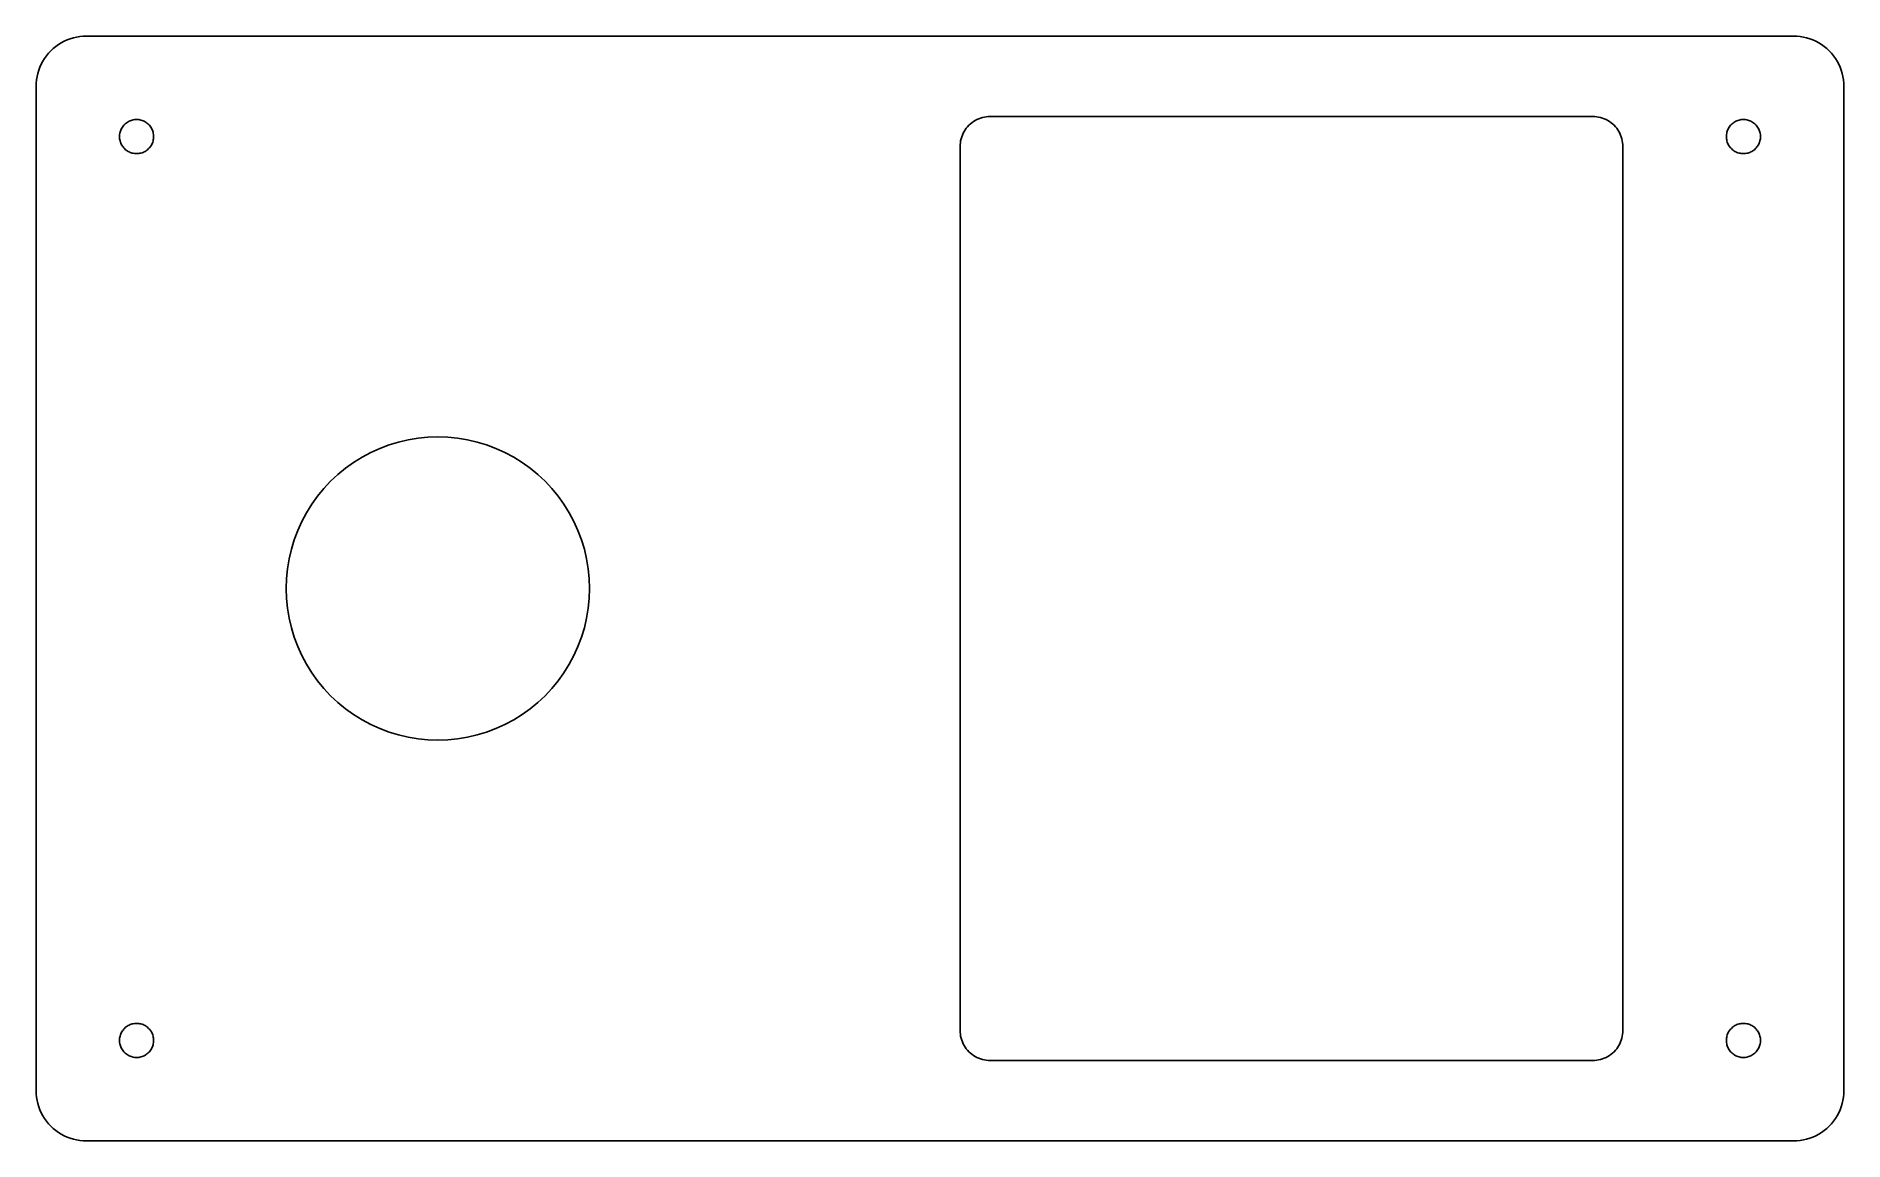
# Model space of a CAD drawing. Header units: metres. Extents: x -90 to 90, y -55 to 55.
import ezdxf

# ---------------------------------------------------------------- set-up
doc = ezdxf.new("R2010")
doc.units = ezdxf.units.M

msp = doc.modelspace()

# ---------------------------------------------------------------- linework, layer by layer
for p, q in [((-87.7778, 54.1573), (-88.0438, 53.9668)), ((-87.5, 54.3301), (-87.7778, 54.1573)), ((-87.2114, 54.4844), (-87.5, 54.3301)), ((-86.9134, 54.6194), (-87.2114, 54.4844)), ((-86.6072, 54.7346), (-86.9134, 54.6194)), ((-86.2941, 54.8296), (-86.6072, 54.7346)), ((-85.9754, 54.9039), (-86.2941, 54.8296)), ((-85.6526, 54.9572), (-85.9754, 54.9039)), ((-85.327, 54.9893), (-85.6526, 54.9572)), ((-85, 55), (-85.327, 54.9893)), ((85, 55), (-85, 55)), ((85.327, 54.9893), (85, 55)), ((85.6526, 54.9572), (85.327, 54.9893)), ((85.9754, 54.9039), (85.6526, 54.9572)), ((86.2941, 54.8296), (85.9754, 54.9039)), ((86.6072, 54.7346), (86.2941, 54.8296)), ((86.9134, 54.6194), (86.6072, 54.7346)), ((87.2114, 54.4844), (86.9134, 54.6194)), ((87.5, 54.3301), (87.2114, 54.4844)), ((87.7778, 54.1573), (87.5, 54.3301)), ((88.0438, 53.9668), (87.7778, 54.1573)), ((-89.4844, 52.2114), (-89.6194, 51.9134)), ((-89.3301, 52.5), (-89.4844, 52.2114)), ((-89.1573, 52.7778), (-89.3301, 52.5)), ((-88.9668, 53.0438), (-89.1573, 52.7778)), ((-88.7592, 53.2967), (-88.9668, 53.0438)), ((-88.5355, 53.5355), (-88.7592, 53.2967)), ((-88.2967, 53.7592), (-88.5355, 53.5355)), ((-88.0438, 53.9668), (-88.2967, 53.7592)), ((88.2967, 53.7592), (88.0438, 53.9668)), ((88.5355, 53.5355), (88.2967, 53.7592)), ((88.7592, 53.2967), (88.5355, 53.5355)), ((88.9668, 53.0438), (88.7592, 53.2967)), ((89.1573, 52.7778), (88.9668, 53.0438)), ((89.3301, 52.5), (89.1573, 52.7778)), ((89.4844, 52.2114), (89.3301, 52.5)), ((89.6194, 51.9134), (89.4844, 52.2114)), ((-89.9572, 50.6526), (-89.9893, 50.327)), ((-89.9039, 50.9754), (-89.9572, 50.6526)), ((-89.8296, 51.2941), (-89.9039, 50.9754)), ((-89.7346, 51.6072), (-89.8296, 51.2941)), ((-89.6194, 51.9134), (-89.7346, 51.6072)), ((89.7346, 51.6072), (89.6194, 51.9134)), ((89.8296, 51.2941), (89.7346, 51.6072)), ((89.9039, 50.9754), (89.8296, 51.2941)), ((89.9572, 50.6526), (89.9039, 50.9754)), ((89.9893, 50.327), (89.9572, 50.6526)), ((-89.9893, 50.327), (-90, 50)), ((-90, 50), (-90, -50)), ((90, 50), (89.9893, 50.327)), ((90, -50), (90, 50)), ((3.85194, 46.7716), (4.03568, 46.8408)), ((4.03568, 46.8408), (4.22354, 46.8978)), ((4.22354, 46.8978), (4.41473, 46.9424)), ((4.41473, 46.9424), (4.60843, 46.9743)), ((4.60843, 46.9743), (4.80379, 46.9936)), ((4.80379, 46.9936), (5, 47)), ((5, 47), (65, 47)), ((65, 47), (65.1962, 46.9936)), ((65.1962, 46.9936), (65.3916, 46.9743)), ((65.3916, 46.9743), (65.5853, 46.9424)), ((65.5853, 46.9424), (65.7765, 46.8978)), ((65.7765, 46.8978), (65.9643, 46.8408)), ((65.9643, 46.8408), (66.1481, 46.7716)), ((-81.7, 45), (-81.6964, 45.1112)), ((-81.6964, 44.8888), (-81.7, 45)), ((-81.6964, 45.1112), (-81.6855, 45.2219)), ((-81.6855, 45.2219), (-81.6673, 45.3317)), ((-81.6673, 45.3317), (-81.6421, 45.44)), ((-81.6421, 45.44), (-81.6098, 45.5464)), ((-81.6098, 45.5464), (-81.5706, 45.6506)), ((-81.5706, 45.6506), (-81.5247, 45.7519)), ((-81.5247, 45.7519), (-81.4722, 45.85)), ((-81.4722, 45.85), (-81.4135, 45.9445)), ((-81.4135, 45.9445), (-81.3487, 46.0349)), ((-81.3487, 46.0349), (-81.2781, 46.1209)), ((-81.2781, 46.1209), (-81.2021, 46.2021)), ((-81.2021, 46.2021), (-81.1209, 46.2781)), ((-81.1209, 46.2781), (-81.0349, 46.3487)), ((-81.0349, 46.3487), (-80.9445, 46.4135)), ((-80.9445, 46.4135), (-80.85, 46.4722)), ((-80.85, 46.4722), (-80.7519, 46.5247)), ((-80.7519, 46.5247), (-80.6506, 46.5706)), ((-80.6506, 46.5706), (-80.5464, 46.6098)), ((-80.5464, 46.6098), (-80.44, 46.6421)), ((-80.44, 46.6421), (-80.3317, 46.6673)), ((-80.3317, 46.6673), (-80.2219, 46.6855)), ((-80.2219, 46.6855), (-80.1112, 46.6964)), ((-80.1112, 46.6964), (-80, 46.7)), ((-80, 46.7), (-79.8888, 46.6964)), ((-79.8888, 46.6964), (-79.7781, 46.6855)), ((-79.7781, 46.6855), (-79.6683, 46.6673)), ((-79.6683, 46.6673), (-79.56, 46.6421)), ((-79.56, 46.6421), (-79.4536, 46.6098)), ((-79.4536, 46.6098), (-79.3494, 46.5706)), ((-79.3494, 46.5706), (-79.2481, 46.5247)), ((-79.2481, 46.5247), (-79.15, 46.4722)), ((-79.15, 46.4722), (-79.0555, 46.4135)), ((-79.0555, 46.4135), (-78.9651, 46.3487)), ((-78.9651, 46.3487), (-78.8791, 46.2781)), ((-78.8791, 46.2781), (-78.7979, 46.2021)), ((-78.7979, 46.2021), (-78.7219, 46.1209)), ((-78.7219, 46.1209), (-78.6513, 46.0349)), ((-78.6513, 46.0349), (-78.5865, 45.9445)), ((-78.5865, 45.9445), (-78.5278, 45.85)), ((-78.5278, 45.85), (-78.4753, 45.7519)), ((-78.4753, 45.7519), (-78.4294, 45.6506)), ((-78.4294, 45.6506), (-78.3902, 45.5464)), ((-78.3902, 45.5464), (-78.3579, 45.44)), ((-78.3579, 45.44), (-78.3327, 45.3317)), ((-78.3327, 45.3317), (-78.3145, 45.2219)), ((-78.3145, 45.2219), (-78.3036, 45.1112)), ((-78.3036, 45.1112), (-78.3, 45)), ((-78.3, 45), (-78.3036, 44.8888)), ((2.15921, 44.9643), (2.22836, 45.1481)), ((2.22836, 45.1481), (2.30939, 45.3269)), ((2.30939, 45.3269), (2.40192, 45.5)), ((2.40192, 45.5), (2.50558, 45.6667)), ((2.50558, 45.6667), (2.61993, 45.8263)), ((2.61993, 45.8263), (2.74448, 45.978)), ((2.74448, 45.978), (2.87868, 46.1213)), ((2.87868, 46.1213), (3.02196, 46.2555)), ((3.02196, 46.2555), (3.17372, 46.3801)), ((3.17372, 46.3801), (3.33328, 46.4944)), ((3.33328, 46.4944), (3.5, 46.5981)), ((3.5, 46.5981), (3.67314, 46.6906)), ((3.67314, 46.6906), (3.85194, 46.7716)), ((66.1481, 46.7716), (66.3269, 46.6906)), ((66.3269, 46.6906), (66.5, 46.5981)), ((66.5, 46.5981), (66.6667, 46.4944)), ((66.6667, 46.4944), (66.8263, 46.3801)), ((66.8263, 46.3801), (66.978, 46.2555)), ((66.978, 46.2555), (67.1213, 46.1213)), ((67.1213, 46.1213), (67.2555, 45.978)), ((67.2555, 45.978), (67.3801, 45.8263)), ((67.3801, 45.8263), (67.4944, 45.6667)), ((67.4944, 45.6667), (67.5981, 45.5)), ((67.5981, 45.5), (67.6906, 45.3269)), ((67.6906, 45.3269), (67.7716, 45.1481)), ((67.7716, 45.1481), (67.8408, 44.9643)), ((78.3, 45), (78.3036, 45.1112)), ((78.3036, 44.8888), (78.3, 45)), ((78.3036, 45.1112), (78.3145, 45.2219)), ((78.3145, 45.2219), (78.3327, 45.3317)), ((78.3327, 45.3317), (78.3579, 45.44)), ((78.3579, 45.44), (78.3902, 45.5464)), ((78.3902, 45.5464), (78.4294, 45.6506)), ((78.4294, 45.6506), (78.4753, 45.7519)), ((78.4753, 45.7519), (78.5278, 45.85)), ((78.5278, 45.85), (78.5865, 45.9445)), ((78.5865, 45.9445), (78.6513, 46.0349)), ((78.6513, 46.0349), (78.7219, 46.1209)), ((78.7219, 46.1209), (78.7979, 46.2021)), ((78.7979, 46.2021), (78.8791, 46.2781)), ((78.8791, 46.2781), (78.9651, 46.3487)), ((78.9651, 46.3487), (79.0555, 46.4135)), ((79.0555, 46.4135), (79.15, 46.4722)), ((79.15, 46.4722), (79.2481, 46.5247)), ((79.2481, 46.5247), (79.3494, 46.5706)), ((79.3494, 46.5706), (79.4536, 46.6098)), ((79.4536, 46.6098), (79.56, 46.6421)), ((79.56, 46.6421), (79.6683, 46.6673)), ((79.6683, 46.6673), (79.7781, 46.6855)), ((79.7781, 46.6855), (79.8888, 46.6964)), ((79.8888, 46.6964), (80, 46.7)), ((80, 46.7), (80.1112, 46.6964)), ((80.1112, 46.6964), (80.2219, 46.6855)), ((80.2219, 46.6855), (80.3317, 46.6673)), ((80.3317, 46.6673), (80.44, 46.6421)), ((80.44, 46.6421), (80.5464, 46.6098)), ((80.5464, 46.6098), (80.6506, 46.5706)), ((80.6506, 46.5706), (80.7519, 46.5247)), ((80.7519, 46.5247), (80.85, 46.4722)), ((80.85, 46.4722), (80.9445, 46.4135)), ((80.9445, 46.4135), (81.0349, 46.3487)), ((81.0349, 46.3487), (81.1209, 46.2781)), ((81.1209, 46.2781), (81.2021, 46.2021)), ((81.2021, 46.2021), (81.2781, 46.1209)), ((81.2781, 46.1209), (81.3487, 46.0349)), ((81.3487, 46.0349), (81.4135, 45.9445)), ((81.4135, 45.9445), (81.4722, 45.85)), ((81.4722, 45.85), (81.5247, 45.7519)), ((81.5247, 45.7519), (81.5706, 45.6506)), ((81.5706, 45.6506), (81.6098, 45.5464)), ((81.6098, 45.5464), (81.6421, 45.44)), ((81.6421, 45.44), (81.6673, 45.3317)), ((81.6673, 45.3317), (81.6855, 45.2219)), ((81.6855, 45.2219), (81.6964, 45.1112)), ((81.6964, 45.1112), (81.7, 45)), ((81.7, 45), (81.6964, 44.8888)), ((-81.6855, 44.7781), (-81.6964, 44.8888)), ((-81.6673, 44.6683), (-81.6855, 44.7781)), ((-81.6421, 44.56), (-81.6673, 44.6683)), ((-81.6098, 44.4536), (-81.6421, 44.56)), ((-81.5706, 44.3494), (-81.6098, 44.4536)), ((-81.5247, 44.2481), (-81.5706, 44.3494)), ((-81.4722, 44.15), (-81.5247, 44.2481)), ((-81.4135, 44.0555), (-81.4722, 44.15)), ((-81.3487, 43.9651), (-81.4135, 44.0555)), ((-81.2781, 43.8791), (-81.3487, 43.9651)), ((-81.2021, 43.7979), (-81.2781, 43.8791)), ((-81.1209, 43.7219), (-81.2021, 43.7979)), ((-81.0349, 43.6513), (-81.1209, 43.7219)), ((-80.9445, 43.5865), (-81.0349, 43.6513)), ((-80.85, 43.5278), (-80.9445, 43.5865)), ((-80.7519, 43.4753), (-80.85, 43.5278)), ((-80.6506, 43.4294), (-80.7519, 43.4753)), ((-80.5464, 43.3902), (-80.6506, 43.4294)), ((-80.44, 43.3579), (-80.5464, 43.3902)), ((-80.3317, 43.3327), (-80.44, 43.3579)), ((-80.2219, 43.3145), (-80.3317, 43.3327)), ((-80.1112, 43.3036), (-80.2219, 43.3145)), ((-80, 43.3), (-80.1112, 43.3036)), ((-79.8888, 43.3036), (-80, 43.3)), ((-79.7781, 43.3145), (-79.8888, 43.3036)), ((-79.6683, 43.3327), (-79.7781, 43.3145)), ((-79.56, 43.3579), (-79.6683, 43.3327)), ((-79.4536, 43.3902), (-79.56, 43.3579)), ((-79.3494, 43.4294), (-79.4536, 43.3902)), ((-79.2481, 43.4753), (-79.3494, 43.4294)), ((-79.15, 43.5278), (-79.2481, 43.4753)), ((-79.0555, 43.5865), (-79.15, 43.5278)), ((-78.9651, 43.6513), (-79.0555, 43.5865)), ((-78.8791, 43.7219), (-78.9651, 43.6513)), ((-78.7979, 43.7979), (-78.8791, 43.7219)), ((-78.7219, 43.8791), (-78.7979, 43.7979)), ((-78.6513, 43.9651), (-78.7219, 43.8791)), ((-78.5865, 44.0555), (-78.6513, 43.9651)), ((-78.5278, 44.15), (-78.5865, 44.0555)), ((-78.4753, 44.2481), (-78.5278, 44.15)), ((-78.4294, 44.3494), (-78.4753, 44.2481)), ((-78.3902, 44.4536), (-78.4294, 44.3494)), ((-78.3579, 44.56), (-78.3902, 44.4536)), ((-78.3327, 44.6683), (-78.3579, 44.56)), ((-78.3145, 44.7781), (-78.3327, 44.6683)), ((-78.3036, 44.8888), (-78.3145, 44.7781)), ((2, 44), (2.00642, 44.1962)), ((2, -44), (2, 44)), ((2.00642, 44.1962), (2.02567, 44.3916)), ((2.02567, 44.3916), (2.05765, 44.5853)), ((2.05765, 44.5853), (2.10222, 44.7765)), ((2.10222, 44.7765), (2.15921, 44.9643)), ((67.8408, 44.9643), (67.8978, 44.7765)), ((67.8978, 44.7765), (67.9424, 44.5853)), ((67.9424, 44.5853), (67.9743, 44.3916)), ((67.9743, 44.3916), (67.9936, 44.1962)), ((67.9936, 44.1962), (68, 44)), ((68, 44), (68, -44)), ((78.3145, 44.7781), (78.3036, 44.8888)), ((78.3327, 44.6683), (78.3145, 44.7781)), ((78.3579, 44.56), (78.3327, 44.6683)), ((78.3902, 44.4536), (78.3579, 44.56)), ((78.4294, 44.3494), (78.3902, 44.4536)), ((78.4753, 44.2481), (78.4294, 44.3494)), ((78.5278, 44.15), (78.4753, 44.2481)), ((78.5865, 44.0555), (78.5278, 44.15)), ((78.6513, 43.9651), (78.5865, 44.0555)), ((78.7219, 43.8791), (78.6513, 43.9651)), ((78.7979, 43.7979), (78.7219, 43.8791)), ((78.8791, 43.7219), (78.7979, 43.7979)), ((78.9651, 43.6513), (78.8791, 43.7219)), ((79.0555, 43.5865), (78.9651, 43.6513)), ((79.15, 43.5278), (79.0555, 43.5865)), ((79.2481, 43.4753), (79.15, 43.5278)), ((79.3494, 43.4294), (79.2481, 43.4753)), ((79.4536, 43.3902), (79.3494, 43.4294)), ((79.56, 43.3579), (79.4536, 43.3902)), ((79.6683, 43.3327), (79.56, 43.3579)), ((79.7781, 43.3145), (79.6683, 43.3327)), ((79.8888, 43.3036), (79.7781, 43.3145)), ((80, 43.3), (79.8888, 43.3036)), ((80.1112, 43.3036), (80, 43.3)), ((80.2219, 43.3145), (80.1112, 43.3036)), ((80.3317, 43.3327), (80.2219, 43.3145)), ((80.44, 43.3579), (80.3317, 43.3327)), ((80.5464, 43.3902), (80.44, 43.3579)), ((80.6506, 43.4294), (80.5464, 43.3902)), ((80.7519, 43.4753), (80.6506, 43.4294)), ((80.85, 43.5278), (80.7519, 43.4753)), ((80.9445, 43.5865), (80.85, 43.5278)), ((81.0349, 43.6513), (80.9445, 43.5865)), ((81.1209, 43.7219), (81.0349, 43.6513)), ((81.2021, 43.7979), (81.1209, 43.7219)), ((81.2781, 43.8791), (81.2021, 43.7979)), ((81.3487, 43.9651), (81.2781, 43.8791)), ((81.4135, 44.0555), (81.3487, 43.9651)), ((81.4722, 44.15), (81.4135, 44.0555)), ((81.5247, 44.2481), (81.4722, 44.15)), ((81.5706, 44.3494), (81.5247, 44.2481)), ((81.6098, 44.4536), (81.5706, 44.3494)), ((81.6421, 44.56), (81.6098, 44.4536)), ((81.6673, 44.6683), (81.6421, 44.56)), ((81.6855, 44.7781), (81.6673, 44.6683)), ((81.6964, 44.8888), (81.6855, 44.7781)), ((-54.8537, 14.2986), (-53.9082, 14.5855)), ((-53.9082, 14.5855), (-52.9459, 14.8099)), ((-52.9459, 14.8099), (-51.9709, 14.9708)), ((-51.9709, 14.9708), (-50.9876, 15.0677)), ((-50.9876, 15.0677), (-50, 15.1)), ((-50, 15.1), (-49.0124, 15.0677)), ((-49.0124, 15.0677), (-48.0291, 14.9708)), ((-48.0291, 14.9708), (-47.0541, 14.8099)), ((-47.0541, 14.8099), (-46.0918, 14.5855)), ((-46.0918, 14.5855), (-45.1463, 14.2986)), ((-58.3891, 12.5552), (-57.55, 13.077)), ((-57.55, 13.077), (-56.6786, 13.5428)), ((-56.6786, 13.5428), (-55.7785, 13.9506)), ((-55.7785, 13.9506), (-54.8537, 14.2986)), ((-45.1463, 14.2986), (-44.2215, 13.9506)), ((-44.2215, 13.9506), (-43.3214, 13.5428)), ((-43.3214, 13.5428), (-42.45, 13.077)), ((-42.45, 13.077), (-41.6109, 12.5552)), ((-60.6773, 10.6773), (-59.9561, 11.3528)), ((-59.9561, 11.3528), (-59.1923, 11.9796)), ((-59.1923, 11.9796), (-58.3891, 12.5552)), ((-41.6109, 12.5552), (-40.8077, 11.9796)), ((-40.8077, 11.9796), (-40.0439, 11.3528)), ((-40.0439, 11.3528), (-39.3227, 10.6773)), ((-62.5552, 8.38911), (-61.9796, 9.1923)), ((-61.9796, 9.1923), (-61.3528, 9.95612)), ((-61.3528, 9.95612), (-60.6773, 10.6773)), ((-39.3227, 10.6773), (-38.6472, 9.95612)), ((-38.6472, 9.95612), (-38.0204, 9.1923)), ((-38.0204, 9.1923), (-37.4448, 8.38911)), ((-63.5428, 6.67856), (-63.077, 7.55)), ((-63.077, 7.55), (-62.5552, 8.38911)), ((-37.4448, 8.38911), (-36.923, 7.55)), ((-36.923, 7.55), (-36.4572, 6.67856)), ((-64.2986, 4.85374), (-63.9506, 5.77852)), ((-63.9506, 5.77852), (-63.5428, 6.67856)), ((-36.4572, 6.67856), (-36.0494, 5.77852)), ((-36.0494, 5.77852), (-35.7014, 4.85374)), ((-64.8099, 2.94586), (-64.5855, 3.90817)), ((-64.5855, 3.90817), (-64.2986, 4.85374)), ((-35.7014, 4.85374), (-35.4145, 3.90817)), ((-35.4145, 3.90817), (-35.1901, 2.94586)), ((-65.0677, 0.98759), (-64.9708, 1.97095)), ((-64.9708, 1.97095), (-64.8099, 2.94586)), ((-35.1901, 2.94586), (-35.0292, 1.97095)), ((-35.0292, 1.97095), (-34.9323, 0.98759)), ((-65.1, 0), (-65.0677, 0.98759)), ((-65.0677, -0.98759), (-65.1, 0)), ((-34.9323, 0.98759), (-34.9, 0)), ((-34.9, 0), (-34.9323, -0.98759)), ((-64.9708, -1.97095), (-65.0677, -0.98759)), ((-34.9323, -0.98759), (-35.0292, -1.97095)), ((-64.8099, -2.94586), (-64.9708, -1.97095)), ((-64.5855, -3.90817), (-64.8099, -2.94586)), ((-35.1901, -2.94586), (-35.4145, -3.90817)), ((-35.0292, -1.97095), (-35.1901, -2.94586)), ((-64.2986, -4.85374), (-64.5855, -3.90817)), ((-63.9506, -5.77852), (-64.2986, -4.85374)), ((-35.7014, -4.85374), (-36.0494, -5.77852)), ((-35.4145, -3.90817), (-35.7014, -4.85374)), ((-63.5428, -6.67856), (-63.9506, -5.77852)), ((-63.077, -7.55), (-63.5428, -6.67856)), ((-36.4572, -6.67856), (-36.923, -7.55)), ((-36.0494, -5.77852), (-36.4572, -6.67856)), ((-62.5552, -8.38911), (-63.077, -7.55)), ((-61.9796, -9.1923), (-62.5552, -8.38911)), ((-37.4448, -8.38911), (-38.0204, -9.1923)), ((-36.923, -7.55), (-37.4448, -8.38911)), ((-61.3528, -9.95612), (-61.9796, -9.1923)), ((-60.6773, -10.6773), (-61.3528, -9.95612)), ((-59.9561, -11.3528), (-60.6773, -10.6773)), ((-39.3227, -10.6773), (-40.0439, -11.3528)), ((-38.6472, -9.95612), (-39.3227, -10.6773)), ((-38.0204, -9.1923), (-38.6472, -9.95612)), ((-59.1923, -11.9796), (-59.9561, -11.3528)), ((-58.3891, -12.5552), (-59.1923, -11.9796)), ((-57.55, -13.077), (-58.3891, -12.5552)), ((-41.6109, -12.5552), (-42.45, -13.077)), ((-40.8077, -11.9796), (-41.6109, -12.5552)), ((-40.0439, -11.3528), (-40.8077, -11.9796)), ((-56.6786, -13.5428), (-57.55, -13.077)), ((-55.7785, -13.9506), (-56.6786, -13.5428)), ((-54.8537, -14.2986), (-55.7785, -13.9506)), ((-53.9082, -14.5855), (-54.8537, -14.2986)), ((-45.1463, -14.2986), (-46.0918, -14.5855)), ((-44.2215, -13.9506), (-45.1463, -14.2986)), ((-43.3214, -13.5428), (-44.2215, -13.9506)), ((-42.45, -13.077), (-43.3214, -13.5428)), ((-52.9459, -14.8099), (-53.9082, -14.5855)), ((-51.9709, -14.9708), (-52.9459, -14.8099)), ((-50.9876, -15.0677), (-51.9709, -14.9708)), ((-50, -15.1), (-50.9876, -15.0677)), ((-49.0124, -15.0677), (-50, -15.1)), ((-48.0291, -14.9708), (-49.0124, -15.0677)), ((-47.0541, -14.8099), (-48.0291, -14.9708)), ((-46.0918, -14.5855), (-47.0541, -14.8099)), ((-81.7, -45), (-81.6964, -44.8888)), ((-81.6964, -45.1112), (-81.7, -45)), ((-81.6964, -44.8888), (-81.6855, -44.7781)), ((-81.6855, -44.7781), (-81.6673, -44.6683)), ((-81.6673, -44.6683), (-81.6421, -44.56)), ((-81.6421, -44.56), (-81.6098, -44.4536)), ((-81.6098, -44.4536), (-81.5706, -44.3494)), ((-81.5706, -44.3494), (-81.5247, -44.2481)), ((-81.5247, -44.2481), (-81.4722, -44.15)), ((-81.4722, -44.15), (-81.4135, -44.0555)), ((-81.4135, -44.0555), (-81.3487, -43.9651)), ((-81.3487, -43.9651), (-81.2781, -43.8791)), ((-81.2781, -43.8791), (-81.2021, -43.7979)), ((-81.2021, -43.7979), (-81.1209, -43.7219)), ((-81.1209, -43.7219), (-81.0349, -43.6513)), ((-81.0349, -43.6513), (-80.9445, -43.5865)), ((-80.9445, -43.5865), (-80.85, -43.5278)), ((-80.85, -43.5278), (-80.7519, -43.4753)), ((-80.7519, -43.4753), (-80.6506, -43.4294)), ((-80.6506, -43.4294), (-80.5464, -43.3902)), ((-80.5464, -43.3902), (-80.44, -43.3579)), ((-80.44, -43.3579), (-80.3317, -43.3327)), ((-80.3317, -43.3327), (-80.2219, -43.3145)), ((-80.2219, -43.3145), (-80.1112, -43.3036)), ((-80.1112, -43.3036), (-80, -43.3)), ((-80, -43.3), (-79.8888, -43.3036)), ((-79.8888, -43.3036), (-79.7781, -43.3145)), ((-79.7781, -43.3145), (-79.6683, -43.3327)), ((-79.6683, -43.3327), (-79.56, -43.3579)), ((-79.56, -43.3579), (-79.4536, -43.3902)), ((-79.4536, -43.3902), (-79.3494, -43.4294)), ((-79.3494, -43.4294), (-79.2481, -43.4753)), ((-79.2481, -43.4753), (-79.15, -43.5278)), ((-79.15, -43.5278), (-79.0555, -43.5865)), ((-79.0555, -43.5865), (-78.9651, -43.6513)), ((-78.9651, -43.6513), (-78.8791, -43.7219)), ((-78.8791, -43.7219), (-78.7979, -43.7979)), ((-78.7979, -43.7979), (-78.7219, -43.8791)), ((-78.7219, -43.8791), (-78.6513, -43.9651)), ((-78.6513, -43.9651), (-78.5865, -44.0555)), ((-78.5865, -44.0555), (-78.5278, -44.15)), ((-78.5278, -44.15), (-78.4753, -44.2481)), ((-78.4753, -44.2481), (-78.4294, -44.3494)), ((-78.4294, -44.3494), (-78.3902, -44.4536)), ((-78.3902, -44.4536), (-78.3579, -44.56)), ((-78.3579, -44.56), (-78.3327, -44.6683)), ((-78.3327, -44.6683), (-78.3145, -44.7781)), ((-78.3145, -44.7781), (-78.3036, -44.8888)), ((-78.3036, -44.8888), (-78.3, -45)), ((-78.3, -45), (-78.3036, -45.1112)), ((2.00642, -44.1962), (2, -44)), ((2.02567, -44.3916), (2.00642, -44.1962)), ((2.05765, -44.5853), (2.02567, -44.3916)), ((2.10222, -44.7765), (2.05765, -44.5853)), ((2.15921, -44.9643), (2.10222, -44.7765)), ((2.22836, -45.1481), (2.15921, -44.9643)), ((67.8408, -44.9643), (67.7716, -45.1481)), ((67.8978, -44.7765), (67.8408, -44.9643)), ((67.9424, -44.5853), (67.8978, -44.7765)), ((67.9743, -44.3916), (67.9424, -44.5853)), ((67.9936, -44.1962), (67.9743, -44.3916)), ((68, -44), (67.9936, -44.1962)), ((78.3, -45), (78.3036, -44.8888)), ((78.3036, -45.1112), (78.3, -45)), ((78.3036, -44.8888), (78.3145, -44.7781)), ((78.3145, -44.7781), (78.3327, -44.6683)), ((78.3327, -44.6683), (78.3579, -44.56)), ((78.3579, -44.56), (78.3902, -44.4536)), ((78.3902, -44.4536), (78.4294, -44.3494)), ((78.4294, -44.3494), (78.4753, -44.2481)), ((78.4753, -44.2481), (78.5278, -44.15)), ((78.5278, -44.15), (78.5865, -44.0555)), ((78.5865, -44.0555), (78.6513, -43.9651)), ((78.6513, -43.9651), (78.7219, -43.8791)), ((78.7219, -43.8791), (78.7979, -43.7979)), ((78.7979, -43.7979), (78.8791, -43.7219)), ((78.8791, -43.7219), (78.9651, -43.6513)), ((78.9651, -43.6513), (79.0555, -43.5865)), ((79.0555, -43.5865), (79.15, -43.5278)), ((79.15, -43.5278), (79.2481, -43.4753)), ((79.2481, -43.4753), (79.3494, -43.4294)), ((79.3494, -43.4294), (79.4536, -43.3902)), ((79.4536, -43.3902), (79.56, -43.3579)), ((79.56, -43.3579), (79.6683, -43.3327)), ((79.6683, -43.3327), (79.7781, -43.3145)), ((79.7781, -43.3145), (79.8888, -43.3036)), ((79.8888, -43.3036), (80, -43.3)), ((80, -43.3), (80.1112, -43.3036)), ((80.1112, -43.3036), (80.2219, -43.3145)), ((80.2219, -43.3145), (80.3317, -43.3327)), ((80.3317, -43.3327), (80.44, -43.3579)), ((80.44, -43.3579), (80.5464, -43.3902)), ((80.5464, -43.3902), (80.6506, -43.4294)), ((80.6506, -43.4294), (80.7519, -43.4753)), ((80.7519, -43.4753), (80.85, -43.5278)), ((80.85, -43.5278), (80.9445, -43.5865)), ((80.9445, -43.5865), (81.0349, -43.6513)), ((81.0349, -43.6513), (81.1209, -43.7219)), ((81.1209, -43.7219), (81.2021, -43.7979)), ((81.2021, -43.7979), (81.2781, -43.8791)), ((81.2781, -43.8791), (81.3487, -43.9651)), ((81.3487, -43.9651), (81.4135, -44.0555)), ((81.4135, -44.0555), (81.4722, -44.15)), ((81.4722, -44.15), (81.5247, -44.2481)), ((81.5247, -44.2481), (81.5706, -44.3494)), ((81.5706, -44.3494), (81.6098, -44.4536)), ((81.6098, -44.4536), (81.6421, -44.56)), ((81.6421, -44.56), (81.6673, -44.6683)), ((81.6673, -44.6683), (81.6855, -44.7781)), ((81.6855, -44.7781), (81.6964, -44.8888)), ((81.6964, -44.8888), (81.7, -45)), ((81.7, -45), (81.6964, -45.1112)), ((-81.6855, -45.2219), (-81.6964, -45.1112)), ((-81.6673, -45.3317), (-81.6855, -45.2219)), ((-81.6421, -45.44), (-81.6673, -45.3317)), ((-81.6098, -45.5464), (-81.6421, -45.44)), ((-81.5706, -45.6506), (-81.6098, -45.5464)), ((-81.5247, -45.7519), (-81.5706, -45.6506)), ((-81.4722, -45.85), (-81.5247, -45.7519)), ((-81.4135, -45.9445), (-81.4722, -45.85)), ((-81.3487, -46.0349), (-81.4135, -45.9445)), ((-81.2781, -46.1209), (-81.3487, -46.0349)), ((-81.2021, -46.2021), (-81.2781, -46.1209)), ((-81.1209, -46.2781), (-81.2021, -46.2021)), ((-81.0349, -46.3487), (-81.1209, -46.2781)), ((-80.9445, -46.4135), (-81.0349, -46.3487)), ((-80.85, -46.4722), (-80.9445, -46.4135)), ((-80.7519, -46.5247), (-80.85, -46.4722)), ((-80.6506, -46.5706), (-80.7519, -46.5247)), ((-80.5464, -46.6098), (-80.6506, -46.5706)), ((-80.44, -46.6421), (-80.5464, -46.6098)), ((-80.3317, -46.6673), (-80.44, -46.6421)), ((-80.2219, -46.6855), (-80.3317, -46.6673)), ((-80.1112, -46.6964), (-80.2219, -46.6855)), ((-80, -46.7), (-80.1112, -46.6964)), ((-79.8888, -46.6964), (-80, -46.7)), ((-79.7781, -46.6855), (-79.8888, -46.6964)), ((-79.6683, -46.6673), (-79.7781, -46.6855)), ((-79.56, -46.6421), (-79.6683, -46.6673)), ((-79.4536, -46.6098), (-79.56, -46.6421)), ((-79.3494, -46.5706), (-79.4536, -46.6098)), ((-79.2481, -46.5247), (-79.3494, -46.5706)), ((-79.15, -46.4722), (-79.2481, -46.5247)), ((-79.0555, -46.4135), (-79.15, -46.4722)), ((-78.9651, -46.3487), (-79.0555, -46.4135)), ((-78.8791, -46.2781), (-78.9651, -46.3487)), ((-78.7979, -46.2021), (-78.8791, -46.2781)), ((-78.7219, -46.1209), (-78.7979, -46.2021)), ((-78.6513, -46.0349), (-78.7219, -46.1209)), ((-78.5865, -45.9445), (-78.6513, -46.0349)), ((-78.5278, -45.85), (-78.5865, -45.9445)), ((-78.4753, -45.7519), (-78.5278, -45.85)), ((-78.4294, -45.6506), (-78.4753, -45.7519)), ((-78.3902, -45.5464), (-78.4294, -45.6506)), ((-78.3579, -45.44), (-78.3902, -45.5464)), ((-78.3327, -45.3317), (-78.3579, -45.44)), ((-78.3145, -45.2219), (-78.3327, -45.3317)), ((-78.3036, -45.1112), (-78.3145, -45.2219)), ((2.30939, -45.3269), (2.22836, -45.1481)), ((2.40192, -45.5), (2.30939, -45.3269)), ((2.50558, -45.6667), (2.40192, -45.5)), ((2.61993, -45.8263), (2.50558, -45.6667)), ((2.74448, -45.978), (2.61993, -45.8263)), ((2.87868, -46.1213), (2.74448, -45.978)), ((3.02196, -46.2555), (2.87868, -46.1213)), ((3.17372, -46.3801), (3.02196, -46.2555)), ((3.33328, -46.4944), (3.17372, -46.3801)), ((3.5, -46.5981), (3.33328, -46.4944)), ((3.67314, -46.6906), (3.5, -46.5981)), ((3.85194, -46.7716), (3.67314, -46.6906)), ((4.03568, -46.8408), (3.85194, -46.7716)), ((66.1481, -46.7716), (65.9643, -46.8408)), ((66.3269, -46.6906), (66.1481, -46.7716)), ((66.5, -46.5981), (66.3269, -46.6906)), ((66.6667, -46.4944), (66.5, -46.5981)), ((66.8263, -46.3801), (66.6667, -46.4944)), ((66.978, -46.2555), (66.8263, -46.3801)), ((67.1213, -46.1213), (66.978, -46.2555)), ((67.2555, -45.978), (67.1213, -46.1213)), ((67.3801, -45.8263), (67.2555, -45.978)), ((67.4944, -45.6667), (67.3801, -45.8263)), ((67.5981, -45.5), (67.4944, -45.6667)), ((67.6906, -45.3269), (67.5981, -45.5)), ((67.7716, -45.1481), (67.6906, -45.3269)), ((78.3145, -45.2219), (78.3036, -45.1112)), ((78.3327, -45.3317), (78.3145, -45.2219)), ((78.3579, -45.44), (78.3327, -45.3317)), ((78.3902, -45.5464), (78.3579, -45.44)), ((78.4294, -45.6506), (78.3902, -45.5464)), ((78.4753, -45.7519), (78.4294, -45.6506)), ((78.5278, -45.85), (78.4753, -45.7519)), ((78.5865, -45.9445), (78.5278, -45.85)), ((78.6513, -46.0349), (78.5865, -45.9445)), ((78.7219, -46.1209), (78.6513, -46.0349)), ((78.7979, -46.2021), (78.7219, -46.1209)), ((78.8791, -46.2781), (78.7979, -46.2021)), ((78.9651, -46.3487), (78.8791, -46.2781)), ((79.0555, -46.4135), (78.9651, -46.3487)), ((79.15, -46.4722), (79.0555, -46.4135)), ((79.2481, -46.5247), (79.15, -46.4722)), ((79.3494, -46.5706), (79.2481, -46.5247)), ((79.4536, -46.6098), (79.3494, -46.5706)), ((79.56, -46.6421), (79.4536, -46.6098)), ((79.6683, -46.6673), (79.56, -46.6421)), ((79.7781, -46.6855), (79.6683, -46.6673)), ((79.8888, -46.6964), (79.7781, -46.6855)), ((80, -46.7), (79.8888, -46.6964)), ((80.1112, -46.6964), (80, -46.7)), ((80.2219, -46.6855), (80.1112, -46.6964)), ((80.3317, -46.6673), (80.2219, -46.6855)), ((80.44, -46.6421), (80.3317, -46.6673)), ((80.5464, -46.6098), (80.44, -46.6421)), ((80.6506, -46.5706), (80.5464, -46.6098)), ((80.7519, -46.5247), (80.6506, -46.5706)), ((80.85, -46.4722), (80.7519, -46.5247)), ((80.9445, -46.4135), (80.85, -46.4722)), ((81.0349, -46.3487), (80.9445, -46.4135)), ((81.1209, -46.2781), (81.0349, -46.3487)), ((81.2021, -46.2021), (81.1209, -46.2781)), ((81.2781, -46.1209), (81.2021, -46.2021)), ((81.3487, -46.0349), (81.2781, -46.1209)), ((81.4135, -45.9445), (81.3487, -46.0349)), ((81.4722, -45.85), (81.4135, -45.9445)), ((81.5247, -45.7519), (81.4722, -45.85)), ((81.5706, -45.6506), (81.5247, -45.7519)), ((81.6098, -45.5464), (81.5706, -45.6506)), ((81.6421, -45.44), (81.6098, -45.5464)), ((81.6673, -45.3317), (81.6421, -45.44)), ((81.6855, -45.2219), (81.6673, -45.3317)), ((81.6964, -45.1112), (81.6855, -45.2219)), ((4.22354, -46.8978), (4.03568, -46.8408)), ((4.41473, -46.9424), (4.22354, -46.8978)), ((4.60843, -46.9743), (4.41473, -46.9424)), ((4.80379, -46.9936), (4.60843, -46.9743)), ((5, -47), (4.80379, -46.9936)), ((65, -47), (5, -47)), ((65.1962, -46.9936), (65, -47)), ((65.3916, -46.9743), (65.1962, -46.9936)), ((65.5853, -46.9424), (65.3916, -46.9743)), ((65.7765, -46.8978), (65.5853, -46.9424)), ((65.9643, -46.8408), (65.7765, -46.8978)), ((-90, -50), (-89.9893, -50.327)), ((-89.9893, -50.327), (-89.9572, -50.6526)), ((89.9572, -50.6526), (89.9893, -50.327)), ((89.9893, -50.327), (90, -50)), ((-89.9572, -50.6526), (-89.9039, -50.9754)), ((-89.9039, -50.9754), (-89.8296, -51.2941)), ((-89.8296, -51.2941), (-89.7346, -51.6072)), ((-89.7346, -51.6072), (-89.6194, -51.9134)), ((-89.6194, -51.9134), (-89.4844, -52.2114)), ((89.4844, -52.2114), (89.6194, -51.9134)), ((89.6194, -51.9134), (89.7346, -51.6072)), ((89.7346, -51.6072), (89.8296, -51.2941)), ((89.8296, -51.2941), (89.9039, -50.9754)), ((89.9039, -50.9754), (89.9572, -50.6526)), ((-89.4844, -52.2114), (-89.3301, -52.5)), ((-89.3301, -52.5), (-89.1573, -52.7778)), ((-89.1573, -52.7778), (-88.9668, -53.0438)), ((-88.9668, -53.0438), (-88.7592, -53.2967)), ((-88.7592, -53.2967), (-88.5355, -53.5355)), ((-88.5355, -53.5355), (-88.2967, -53.7592)), ((-88.2967, -53.7592), (-88.0438, -53.9668)), ((-88.0438, -53.9668), (-87.7778, -54.1573)), ((87.7778, -54.1573), (88.0438, -53.9668)), ((88.0438, -53.9668), (88.2967, -53.7592)), ((88.2967, -53.7592), (88.5355, -53.5355)), ((88.5355, -53.5355), (88.7592, -53.2967)), ((88.7592, -53.2967), (88.9668, -53.0438)), ((88.9668, -53.0438), (89.1573, -52.7778)), ((89.1573, -52.7778), (89.3301, -52.5)), ((89.3301, -52.5), (89.4844, -52.2114)), ((-87.7778, -54.1573), (-87.5, -54.3301)), ((-87.5, -54.3301), (-87.2114, -54.4844)), ((-87.2114, -54.4844), (-86.9134, -54.6194)), ((-86.9134, -54.6194), (-86.6072, -54.7346)), ((-86.6072, -54.7346), (-86.2941, -54.8296)), ((-86.2941, -54.8296), (-85.9754, -54.9039)), ((-85.9754, -54.9039), (-85.6526, -54.9572)), ((-85.6526, -54.9572), (-85.327, -54.9893)), ((-85.327, -54.9893), (-85, -55)), ((-85, -55), (85, -55)), ((85, -55), (85.327, -54.9893)), ((85.327, -54.9893), (85.6526, -54.9572)), ((85.6526, -54.9572), (85.9754, -54.9039)), ((85.9754, -54.9039), (86.2941, -54.8296)), ((86.2941, -54.8296), (86.6072, -54.7346)), ((86.6072, -54.7346), (86.9134, -54.6194)), ((86.9134, -54.6194), (87.2114, -54.4844)), ((87.2114, -54.4844), (87.5, -54.3301)), ((87.5, -54.3301), (87.7778, -54.1573))]:
    msp.add_line(p, q)

doc.saveas('drawing.dxf')
